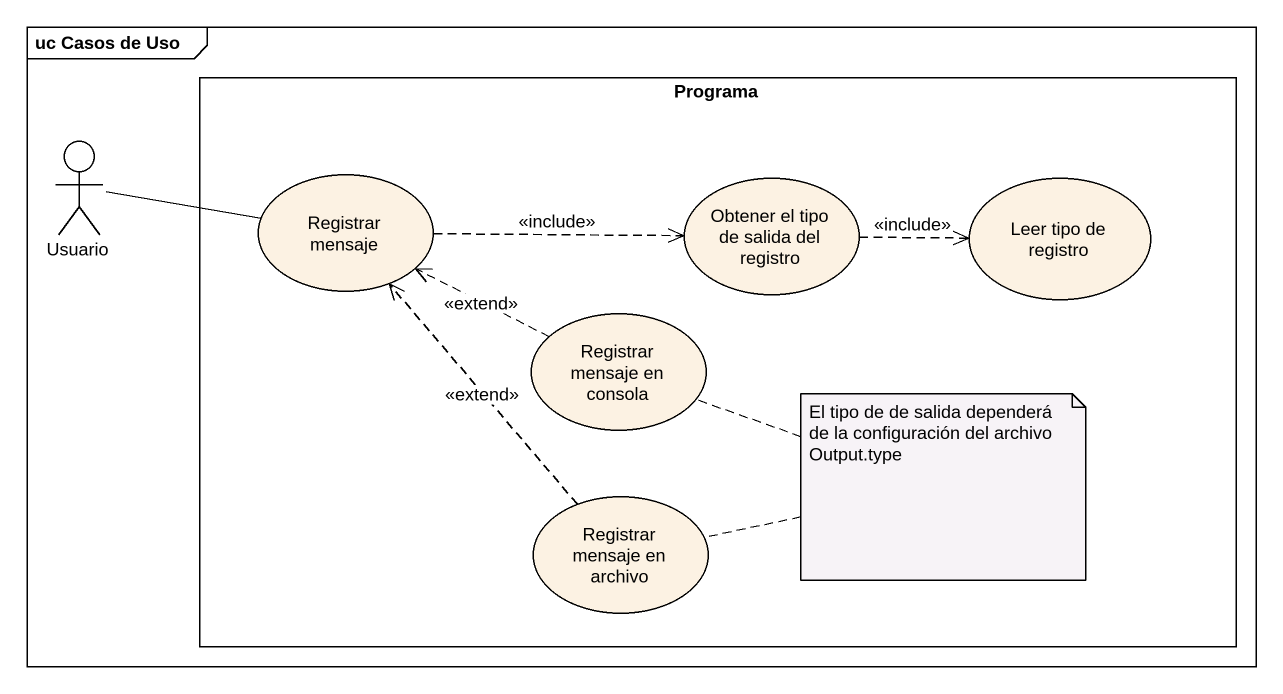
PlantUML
@startuml
mainframe uc Casos de Uso
rectangle Programa {
  usecase "Registrar mensaje" as Registrar_mensaje
  usecase "Obtener el tipo de salida del registro" as Obtener_el_tipo_de_salida
  usecase "Leer tipo de registro" as Leer_tipo_de_registro
  usecase "Registrar mensaje en consola" as Registrar_mensaje_en_consola
  usecase "Registrar mensaje en archivo" as Registrar_mensaje_en_archivo
}
actor Usuario
Usuario -right- Registrar_mensaje
Registrar_mensaje .right.> Obtener_el_tipo_de_salida : <<include>>
Obtener_el_tipo_de_salida .right.> Leer_tipo_de_registro : <<include>>
Registrar_mensaje_en_consola .left.> Registrar_mensaje : <<extend>>
Registrar_mensaje_en_archivo .up.> Registrar_mensaje : <<extend>>
note as N1
  El tipo de de salida dependerá de la configuración del archivo Output.type
end note
N1 .. Registrar_mensaje_en_consola
N1 .. Registrar_mensaje_en_archivo
@enduml
